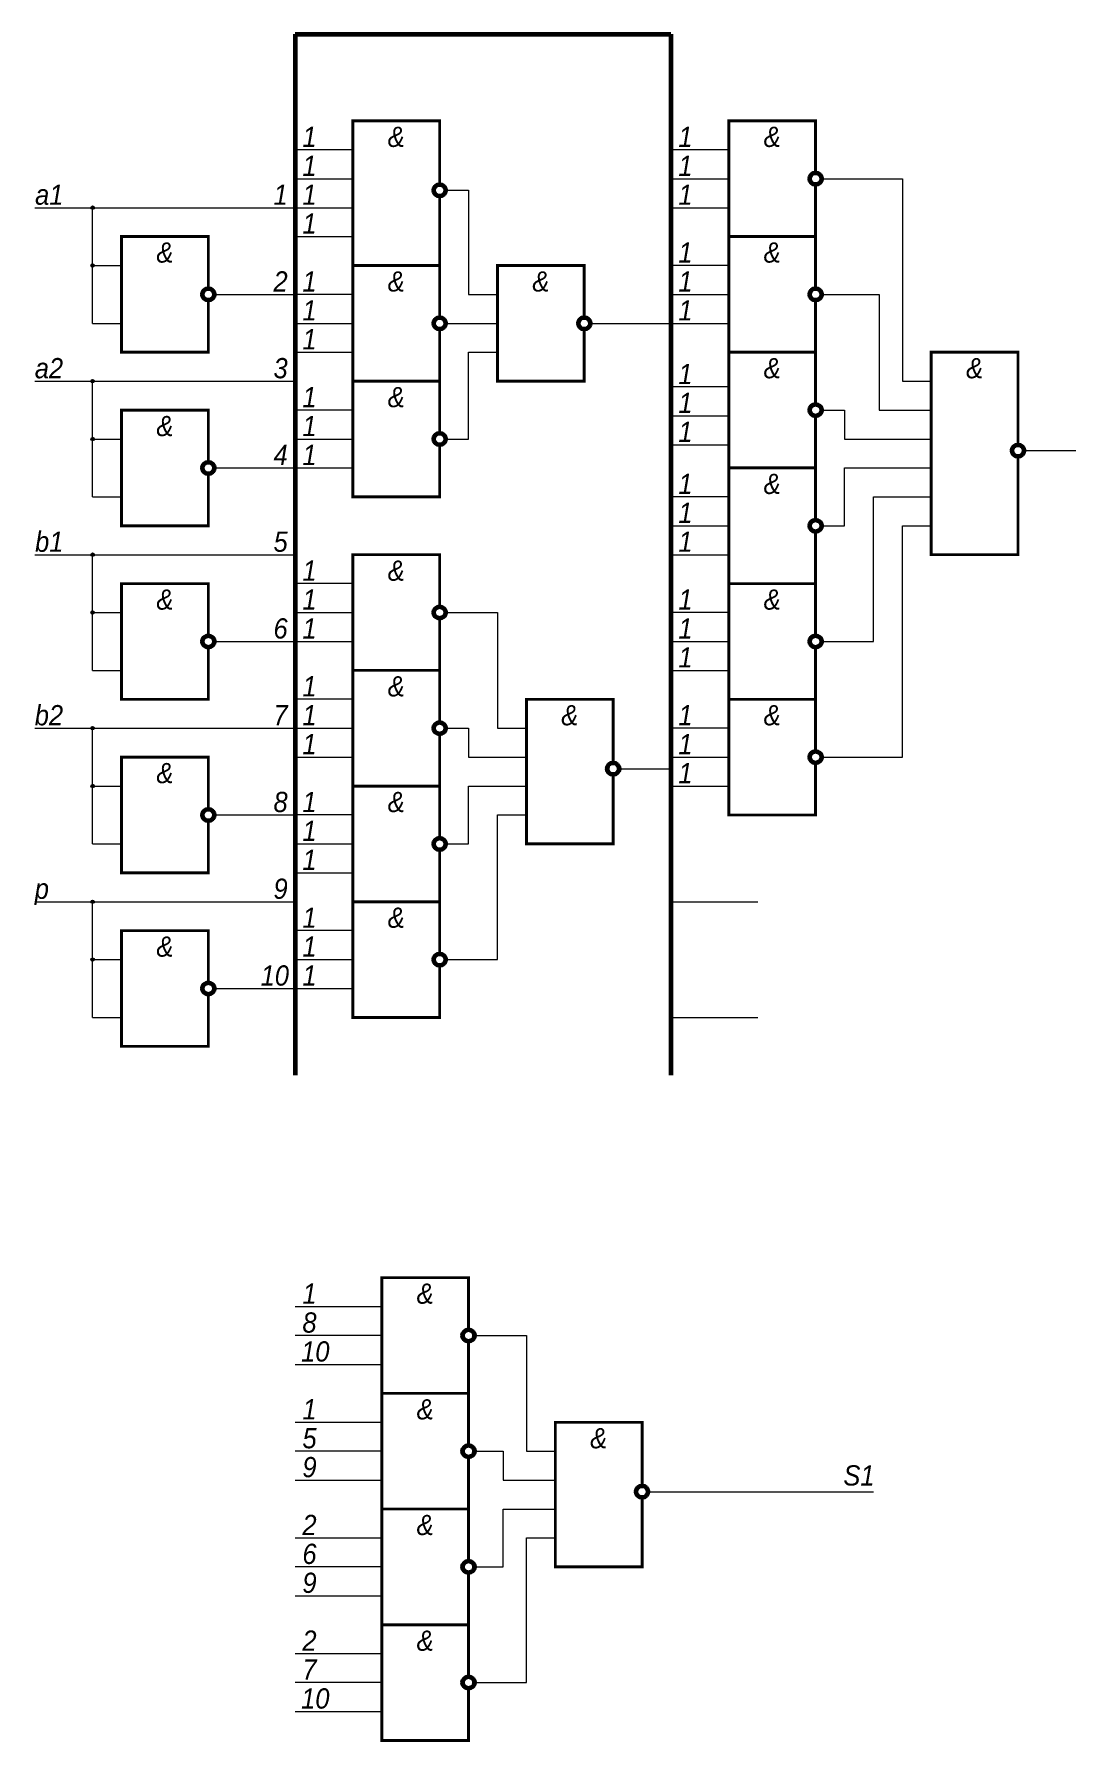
# Model space of a CAD drawing. Header units: millimetres. Extents: x -450 to 880, y -360 to 306.
# Drawn here: x 699.9 to 880, y -360.2 to -65 of the extents above; entities that cross this region are included whole.
import ezdxf

# ---------------------------------------------------------------- set-up
doc = ezdxf.new("R2010")
doc.units = ezdxf.units.MM
doc.header["$LTSCALE"] = 0.5
doc.layers.get('0').update_dxf_attribs({"lineweight": 60})
doc.layers.add('small', color=7, linetype='Continuous', lineweight=20)
doc.styles.get("Standard").update_dxf_attribs({"font": 'ariali.ttf', "width": 0.9})

msp = doc.modelspace()

# ---------------------------------------------------------------- hatches: boundary and pattern name
at = {"layer": 'small'}
h = msp.add_hatch(color=256, dxfattribs=at)
h.dxf.hatch_style = 1
h.paths.add_polyline_path([(710.3, -95, 1), (709.7, -95, 1)])
h = msp.add_hatch(color=256, dxfattribs=at)
h.dxf.hatch_style = 1
h.paths.add_polyline_path([(710.3, -105, 1), (709.7, -105, 1)])
h = msp.add_hatch(color=256, dxfattribs=at)
h.dxf.hatch_style = 1
h.paths.add_polyline_path([(710.3, -125, 1), (709.7, -125, 1)])
h = msp.add_hatch(color=256, dxfattribs=at)
h.dxf.hatch_style = 1
h.paths.add_polyline_path([(710.3, -135, 1), (709.7, -135, 1)])
h = msp.add_hatch(color=256, dxfattribs=at)
h.dxf.hatch_style = 1
h.paths.add_polyline_path([(710.3, -155, 1), (709.7, -155, 1)])
h = msp.add_hatch(color=256, dxfattribs=at)
h.dxf.hatch_style = 1
h.paths.add_polyline_path([(710.3, -165, 1), (709.7, -165, 1)])
h = msp.add_hatch(color=256, dxfattribs=at)
h.dxf.hatch_style = 1
h.paths.add_polyline_path([(710.3, -185, 1), (709.7, -185, 1)])
h = msp.add_hatch(color=256, dxfattribs=at)
h.dxf.hatch_style = 1
h.paths.add_polyline_path([(710.3, -195, 1), (709.7, -195, 1)])
h = msp.add_hatch(color=256, dxfattribs=at)
h.dxf.hatch_style = 1
h.paths.add_polyline_path([(710.3, -215, 1), (709.7, -215, 1)])
h = msp.add_hatch(color=256, dxfattribs=at)
h.dxf.hatch_style = 1
h.paths.add_polyline_path([(710.3, -225, 1), (709.7, -225, 1)])

# ---------------------------------------------------------------- linework, layer by layer
for p, q in [((745, -65), (745, -245)), ((745, -65), (810, -65)), ((810, -65), (810, -245))]:
    msp.add_line(p, q)
at = {"const_width": 0.5}
for points in [[(770, -93), (770, -105), (755, -105), (755, -80), (770, -80), (770, -90.98)], [(835, -91.02), (835, -100), (820, -100), (820, -80), (835, -80), (835, -88.98)], [(730, -111.02), (730, -120), (715, -120), (715, -100), (730, -100), (730, -108.98)], [(835, -111.02), (835, -120), (820, -120), (820, -100), (835, -100), (835, -108.98)], [(770, -116.02), (770, -125), (755, -125), (755, -105), (770, -105), (770, -113.98)], [(795, -116.02), (795, -125), (780, -125), (780, -105), (795, -105), (795, -113.98)], [(835, -131.02), (835, -140), (820, -140), (820, -120), (835, -120), (835, -128.98)], [(870, -138), (870, -155), (855, -155), (855, -120), (870, -120), (870, -135.98)], [(770, -136.02), (770, -145), (755, -145), (755, -125), (770, -125), (770, -133.98)], [(730, -141.02), (730, -150), (715, -150), (715, -130), (730, -130), (730, -138.98)], [(835, -151.02), (835, -160), (820, -160), (820, -140), (835, -140), (835, -148.98)], [(770, -166.02), (770, -175), (755, -175), (755, -155), (770, -155), (770, -163.98)], [(730, -171.02), (730, -180), (715, -180), (715, -160), (730, -160), (730, -168.98)], [(835, -171.02), (835, -180), (820, -180), (820, -160), (835, -160), (835, -168.98)], [(770, -186.02), (770, -195), (755, -195), (755, -175), (770, -175), (770, -183.98)], [(800, -193), (800, -205), (785, -205), (785, -180), (800, -180), (800, -190.98)], [(835, -191.02), (835, -200), (820, -200), (820, -180), (835, -180), (835, -188.98)], [(730, -201.02), (730, -210), (715, -210), (715, -190), (730, -190), (730, -198.98)], [(770, -206.02), (770, -215), (755, -215), (755, -195), (770, -195), (770, -203.98)], [(770, -226.02), (770, -235), (755, -235), (755, -215), (770, -215), (770, -223.98)], [(730, -231.02), (730, -240), (715, -240), (715, -220), (730, -220), (730, -228.98)], [(775, -291.02), (775, -300), (760, -300), (760, -280), (775, -280), (775, -288.98)], [(775, -311.02), (775, -320), (760, -320), (760, -300), (775, -300), (775, -308.98)], [(805, -318), (805, -330), (790, -330), (790, -305), (805, -305), (805, -315.98)], [(775, -331.02), (775, -340), (760, -340), (760, -320), (775, -320), (775, -328.98)], [(775, -351.02), (775, -360), (760, -360), (760, -340), (775, -340), (775, -348.98)]]:
    msp.add_lwpolyline(points, dxfattribs=at)
for centre in [(770, -92), (835, -90), (730, -110), (835, -110), (770, -115), (795, -115), (835, -130), (770, -135), (870, -137), (730, -140), (835, -150), (770, -165), (730, -170), (835, -170), (770, -185), (800, -192), (835, -190), (730, -200), (770, -205), (770, -225), (730, -230), (775, -290), (775, -310), (805, -317), (775, -330), (775, -350)]:
    msp.add_circle(centre, 1.02)
at = {"layer": 'small'}
for p, q in [((755, -85), (745, -85)), ((755, -95), (755, -85)), ((820, -85), (810, -85)), ((820, -95), (820, -85)), ((745, -90), (755, -90)), ((810, -90), (820, -90)), ((836, -90), (850, -90)), ((850, -90), (850, -125)), ((771, -92), (775, -92)), ((775, -92), (775, -110)), ((700, -95), (745, -95)), ((710, -115), (710, -95)), ((745, -95), (755, -95)), ((810, -95), (820, -95)), ((745, -100), (745, -105)), ((745, -110), (745, -100)), ((745, -100), (755, -100)), ((710, -105), (715, -105)), ((820, -105), (810, -105)), ((820, -115), (820, -105)), ((731, -110), (745, -110)), ((755, -110), (745, -110)), ((755, -120), (755, -110)), ((775, -110), (780, -110)), ((780, -110), (780, -115)), ((810, -110), (820, -110)), ((836, -110), (846, -110)), ((846, -110), (846, -130)), ((710, -115), (715, -115)), ((745, -115), (755, -115)), ((771, -115), (780, -115)), ((796, -115), (810, -115)), ((810, -115), (820, -115)), ((745, -120), (745, -125)), ((745, -120), (755, -120)), ((755, -130), (755, -120)), ((775, -135), (775, -120)), ((775, -120), (780, -120)), ((700, -125), (745, -125)), ((710, -145), (710, -125)), ((820, -126), (810, -126)), ((820, -136), (820, -126)), ((850, -125), (855, -125)), ((755, -130), (745, -130)), ((755, -140), (755, -130)), ((810, -131), (820, -131)), ((836, -130), (840, -130)), ((840, -130), (840, -135)), ((846, -130), (855, -130)), ((710, -135), (715, -135)), ((745, -135), (755, -135)), ((771, -135), (775, -135)), ((840, -135), (855, -135)), ((810, -136), (820, -136)), ((871, -137), (880, -137)), ((731, -140), (745, -140)), ((745, -140), (755, -140)), ((840, -150), (840, -140)), ((840, -140), (855, -140)), ((710, -145), (715, -145)), ((820, -145), (810, -145)), ((820, -155), (820, -145)), ((845, -170), (845, -145)), ((845, -145), (855, -145)), ((745, -150), (745, -155)), ((810, -150), (820, -150)), ((836, -150), (840, -150)), ((850, -190), (850, -150)), ((850, -150), (855, -150)), ((700, -155), (745, -155)), ((710, -175), (710, -155)), ((745, -155), (745, -160)), ((810, -155), (820, -155)), ((755, -160), (745, -160)), ((755, -170), (755, -160)), ((710, -165), (715, -165)), ((745, -165), (755, -165)), ((771, -165), (780, -165)), ((780, -165), (780, -185)), ((820, -165), (810, -165)), ((820, -175), (820, -165)), ((731, -170), (745, -170)), ((745, -170), (755, -170)), ((755, -170), (755, -180)), ((810, -170), (820, -170)), ((836, -170), (845, -170)), ((710, -175), (715, -175)), ((810, -175), (820, -175)), ((755, -180), (745, -180)), ((755, -190), (755, -180)), ((700, -185), (745, -185)), ((710, -205), (710, -185)), ((745, -185), (755, -185)), ((771, -185), (775, -185)), ((775, -185), (775, -190)), ((780, -185), (785, -185)), ((820, -185), (810, -185)), ((820, -195), (820, -185)), ((745, -190), (745, -200)), ((745, -190), (755, -190)), ((775, -190), (785, -190)), ((810, -190), (820, -190)), ((836, -190), (850, -190)), ((801, -192), (810, -192)), ((710, -195), (715, -195)), ((775, -205), (775, -195)), ((775, -195), (785, -195)), ((810, -195), (820, -195)), ((731, -200), (745, -200)), ((755, -200), (745, -200)), ((755, -210), (755, -200)), ((780, -225), (780, -200)), ((780, -200), (785, -200)), ((710, -205), (715, -205)), ((745, -205), (755, -205)), ((771, -205), (775, -205)), ((745, -210), (755, -210)), ((755, -210), (755, -220)), ((700, -215), (745, -215)), ((710, -235), (710, -215)), ((810, -215), (825, -215)), ((755, -220), (745, -220)), ((755, -230), (755, -220)), ((710, -225), (715, -225)), ((745, -225), (755, -225)), ((771, -225), (780, -225)), ((731, -230), (745, -230)), ((745, -230), (755, -230)), ((710, -235), (715, -235)), ((810, -235), (825, -235)), ((745, -240), (745, -245)), ((745, -285), (760, -285)), ((760, -285), (760, -290)), ((760, -290), (745, -290)), ((776, -290), (785, -290)), ((785, -290), (785, -310)), ((745, -295), (760, -295)), ((745, -305), (760, -305)), ((760, -310), (745, -310)), ((776, -310), (781, -310)), ((781, -310), (781, -315)), ((785, -310), (790, -310)), ((790, -310), (790, -315)), ((745, -315), (760, -315)), ((781, -315), (790, -315)), ((806, -317), (845, -317)), ((781, -330), (781, -320)), ((781, -320), (790, -320)), ((745, -325), (760, -325)), ((785, -350), (785, -325)), ((785, -325), (790, -325)), ((760, -330), (745, -330)), ((776, -330), (781, -330)), ((745, -335), (760, -335)), ((745, -345), (760, -345)), ((760, -350), (745, -350)), ((776, -350), (785, -350)), ((745, -355), (760, -355))]:
    msp.add_line(p, q, dxfattribs=at)
for centre in [(710, -95), (710, -105), (710, -125), (710, -135), (710, -155), (710, -165), (710, -185), (710, -195), (710, -215), (710, -225)]:
    msp.add_circle(centre, 0.3, dxfattribs=at)

# ---------------------------------------------------------------- texts
at = {"layer": 'small', "char_height": 3.5, "attachment_point": 1}
for s, heights, insert in [('\\pxqc;{\\fArial|b0|i1|c0|p34;1}', [0], (743, -81)), ('\\pxqc;{\\fArial|b0|i1|c0|p34;&}', [0], (758, -81)), ('\\pxqc;{\\fArial|b0|i1|c0|p34;1}', [0], (808, -81)), ('\\pxqc;{\\fArial|b0|i1|c0|p34;&}', [0], (823, -81)), ('\\pxqc;{\\fArial|b0|i1|c0|p34;1}', [0], (743, -86)), ('\\pxqc;{\\fArial|b0|i1|c0|p34;1}', [0], (808, -86)), ('\\pxqc;{\\fArial|b0|i1|c0|p34;a1}', [0], (698, -91)), ('\\pxqc;{\\fArial|b0|i1|c0|p34;1}', [0], (738, -91)), ('\\pxqc;{\\fArial|b0|i1|c0|p34;1}', [0], (743, -91)), ('\\pxqc;{\\fArial|b0|i1|c0|p34;1}', [0], (808, -91)), ('\\pxqc;{\\fArial|b0|i1|c0|p34;1}', [0], (743, -96)), ('\\pxqc;{\\fArial|b0|i1|c0|p34;&}', [0], (718, -101)), ('\\pxqc;{\\fArial|b0|i1|c0|p34;1}', [0], (808, -101)), ('\\pxqc;{\\fArial|b0|i1|c0|p34;&}', [0], (823, -101)), ('\\pxqc;{\\fArial|b0|i1|c204|p34;2}', [0], (738, -106)), ('\\pxqc;{\\fArial|b0|i1|c0|p34;1}', [0], (743, -106)), ('\\pxqc;{\\fArial|b0|i1|c0|p34;&}', [0], (758, -106)), ('\\pxqc;{\\fArial|b0|i1|c0|p34;&}', [0], (783, -106)), ('\\pxqc;{\\fArial|b0|i1|c0|p34;1}', [0], (808, -106)), ('\\pxqc;{\\fArial|b0|i1|c0|p34;1}', [0], (743, -111)), ('\\pxqc;{\\fArial|b0|i1|c0|p34;1}', [0], (808, -111)), ('\\pxqc;{\\fArial|b0|i1|c0|p34;1}', [0], (743, -116)), ('{\\fArial|b0|i1|c0|p34;a\\fArial|b0|i1|c204|p34;2}', [0], (700, -121)), ('\\pxqc;{\\fArial|b0|i1|c204|p34;3}', [0], (738, -121)), ('\\pxqc;{\\fArial|b0|i1|c0|p34;&}', [0], (823, -121)), ('\\pxqc;{\\fArial|b0|i1|c0|p34;&}', [0], (858, -121)), ('\\pxqc;{\\fArial|b0|i1|c0|p34;1}', [0], (808, -122)), ('\\pxqc;{\\fArial|b0|i1|c0|p34;1}', [0], (743, -126)), ('\\pxqc;{\\fArial|b0|i1|c0|p34;&}', [0], (758, -126)), ('\\pxqc;{\\fArial|b0|i1|c0|p34;1}', [0], (808, -127)), ('\\pxqc;{\\fArial|b0|i1|c0|p34;&}', [0], (718, -131)), ('\\pxqc;{\\fArial|b0|i1|c0|p34;1}', [0], (743, -131)), ('\\pxqc;{\\fArial|b0|i1|c0|p34;1}', [0], (808, -132)), ('\\pxqc;{\\fArial|b0|i1|c204|p34;4}', [0], (738, -136)), ('\\pxqc;{\\fArial|b0|i1|c0|p34;1}', [0], (743, -136)), ('\\pxqc;{\\fArial|b0|i1|c0|p34;1}', [0], (808, -141)), ('\\pxqc;{\\fArial|b0|i1|c0|p34;&}', [0], (823, -141)), ('\\pxqc;{\\fArial|b0|i1|c0|p34;1}', [0], (808, -146)), ('\\pxqc;{\\fArial|b0|i1|c0|p34;b1}', [0], (698, -151)), ('\\pxqc;{\\fArial|b0|i1|c0|p34;5}', [0], (738, -151)), ('\\pxqc;{\\fArial|b0|i1|c0|p34;1}', [0], (808, -151)), ('\\pxqc;{\\fArial|b0|i1|c0|p34;1}', [0], (743, -156)), ('\\pxqc;{\\fArial|b0|i1|c0|p34;&}', [0], (758, -156)), ('\\pxqc;{\\fArial|b0|i1|c0|p34;&}', [0], (718, -161)), ('\\pxqc;{\\fArial|b0|i1|c0|p34;1}', [0], (743, -161)), ('\\pxqc;{\\fArial|b0|i1|c0|p34;1}', [0], (808, -161)), ('\\pxqc;{\\fArial|b0|i1|c0|p34;&}', [0], (823, -161)), ('\\pxqc;{\\fArial|b0|i1|c0|p34;6}', [0], (738, -166)), ('\\pxqc;{\\fArial|b0|i1|c0|p34;1}', [0], (743, -166)), ('\\pxqc;{\\fArial|b0|i1|c0|p34;1}', [0], (808, -166)), ('\\pxqc;{\\fArial|b0|i1|c0|p34;1}', [0], (808, -171)), ('\\pxqc;{\\fArial|b0|i1|c0|p34;1}', [0], (743, -176)), ('\\pxqc;{\\fArial|b0|i1|c0|p34;&}', [0], (758, -176)), ('{\\fArial|b0|i1|c0|p34;b\\fArial|b0|i1|c204|p34;2}', [0], (700, -181)), ('\\pxqc;{\\fArial|b0|i1|c0|p34;7}', [0], (738, -181)), ('\\pxqc;{\\fArial|b0|i1|c0|p34;1}', [0], (743, -181)), ('\\pxqc;{\\fArial|b0|i1|c0|p34;&}', [0], (788, -181)), ('\\pxqc;{\\fArial|b0|i1|c0|p34;1}', [0], (808, -181)), ('\\pxqc;{\\fArial|b0|i1|c0|p34;&}', [0], (823, -181)), ('\\pxqc;{\\fArial|b0|i1|c0|p34;1}', [0], (743, -186)), ('\\pxqc;{\\fArial|b0|i1|c0|p34;1}', [0], (808, -186)), ('\\pxqc;{\\fArial|b0|i1|c0|p34;&}', [0], (718, -191)), ('\\pxqc;{\\fArial|b0|i1|c0|p34;1}', [0], (808, -191)), ('\\pxqc;{\\fArial|b0|i1|c0|p34;8}', [0], (738, -196)), ('\\pxqc;{\\fArial|b0|i1|c0|p34;1}', [0], (743, -196)), ('\\pxqc;{\\fArial|b0|i1|c0|p34;&}', [0], (758, -196)), ('\\pxqc;{\\fArial|b0|i1|c0|p34;1}', [0], (743, -201)), ('\\pxqc;{\\fArial|b0|i1|c0|p34;1}', [0], (743, -206)), ('{\\fArial|b0|i1|c0|p34;p}', [0], (700, -211)), ('\\pxqc;{\\fArial|b0|i1|c0|p34;9}', [0], (738, -211)), ('\\pxqc;{\\fArial|b0|i1|c0|p34;1}', [0], (743, -216)), ('\\pxqc;{\\fArial|b0|i1|c0|p34;&}', [0], (758, -216)), ('\\pxqc;{\\fArial|b0|i1|c0|p34;&}', [0], (718, -221)), ('\\pxqc;{\\fArial|b0|i1|c0|p34;1}', [0], (743, -221)), ('\\pxqc;{\\fArial|b0|i1|c0|p34;10}', [0], (737, -226)), ('\\pxqc;{\\fArial|b0|i1|c0|p34;1}', [0], (743, -226)), ('\\pxqc;{\\fArial|b0|i1|c0|p34;1}', [3.51], (743, -281)), ('\\pxqc;{\\fArial|b0|i1|c0|p34;&}', [0], (763, -281)), ('\\pxqc;{\\fArial|b0|i1|c0|p34;8}', [0], (743, -286)), ('\\pxqc;{\\fArial|b0|i1|c0|p34;10}', [0], (744, -291)), ('\\pxqc;{\\fArial|b0|i1|c0|p34;1}', [3.51], (743, -301)), ('\\pxqc;{\\fArial|b0|i1|c0|p34;&}', [0], (763, -301)), ('\\pxqc;{\\fArial|b0|i1|c0|p34;5}', [0], (743, -306)), ('\\pxqc;{\\fArial|b0|i1|c0|p34;&}', [0], (793, -306)), ('\\pxqc;{\\fArial|b0|i1|c0|p34;9}', [0], (743, -311)), ('\\pxqc;{\\fArial|b0|i1|c0|p34;S1}', [0], (838, -312.43)), ('\\pxqc;{\\fArial|b0|i1|c0|p34;2}', [0], (743, -321)), ('\\pxqc;{\\fArial|b0|i1|c0|p34;&}', [0], (763, -321)), ('\\pxqc;{\\fArial|b0|i1|c0|p34;6}', [3.57], (743, -326)), ('\\pxqc;{\\fArial|b0|i1|c0|p34;9}', [0], (743, -331)), ('\\pxqc;{\\fArial|b0|i1|c0|p34;2}', [0], (743, -341)), ('\\pxqc;{\\fArial|b0|i1|c0|p34;&}', [0], (763, -341)), ('\\pxqc;{\\fArial|b0|i1|c0|p34;7}', [0], (743, -346)), ('\\pxqc;{\\fArial|b0|i1|c0|p34;10}', [0], (744, -351))]:
    msp.add_mtext_dynamic_manual_height_columns(s, width=9, gutter_width=23.05, heights=heights, dxfattribs=dict(at, insert=insert))

doc.saveas('drawing.dxf')
